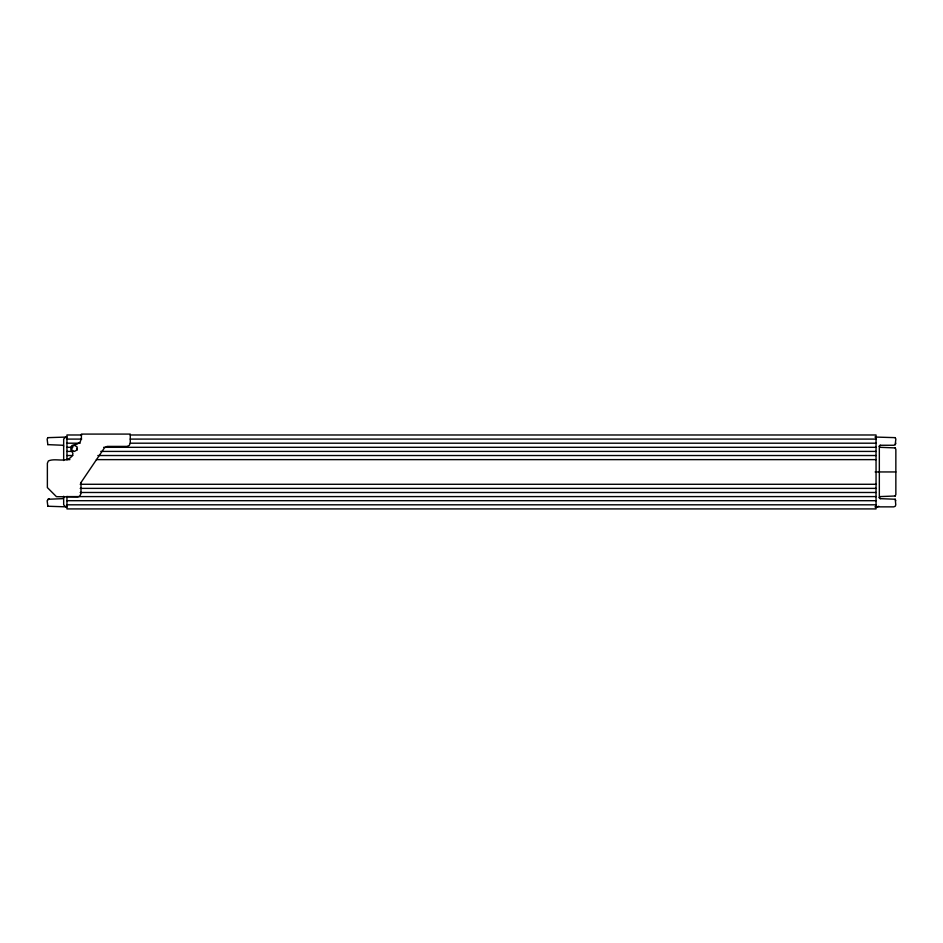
<?xml version="1.0" encoding="UTF-8"?>
<svg xmlns="http://www.w3.org/2000/svg" width="943" height="943" viewBox="0 0 943 943"><rect width="100%" height="100%" fill="white"/><g stroke="black" fill="none" stroke-linecap="round" stroke-linejoin="round"><path stroke-width="1.41" d="M71.727 448.385L71.727 446.841L74.391 445.296L77.067 446.841L77.067 449.917L74.391 451.461L71.727 449.917L71.727 446.841M77.067 449.917L77.067 448.385M895.19 444.66L895.85 439.096L895.19 437.646M895.85 443.198L895.249 444.66L893.74 445.261L880.161 445.261L879.336 446.074L879.336 497.821L880.161 498.647L895.249 499.248L895.779 504.811L895.249 506.261L893.74 506.863L874.904 506.863M895.19 495.994L895.85 494.545L895.85 449.363L895.19 447.913M47.834 437.658L47.15 439.096L47.834 444.636M63.664 497.821L62.839 498.647L47.763 499.271M879.336 497.421L880.161 496.596L895.249 495.994M879.336 446.074L880.361 445.261M47.763 437.658L66.87 437.045M49.26 498.647L47.15 500.698L47.834 506.238M65.715 437.045L63.664 439.096L63.664 460.526M877.285 506.863L878.735 506.261M81.664 434.982L66.953 434.982L66.953 459.83M130.205 434.982L876.047 434.982L876.047 508.914L66.953 508.914L66.953 496.383M874.904 437.045L895.249 437.646M66.953 439.096L81.664 439.096M130.205 439.096L876.047 439.096M66.953 443.198L80.19 443.198M130.205 443.198L876.047 443.198M66.953 447.312L72.835 447.312M103.73 447.312L876.047 447.312M66.953 451.414L72.835 451.414M100.783 451.414L876.047 451.414M66.953 455.528L72.835 455.528M97.848 455.528L876.047 455.528M66.953 459.63L69.888 459.63M96.375 459.63L876.047 459.63M875.128 471.948L895.85 471.948M80.19 484.278L876.047 484.278M80.19 488.38L876.047 488.38M80.19 492.482L876.047 492.482M66.953 496.596L876.047 496.596M66.953 500.698L876.047 500.698M66.953 504.811L876.047 504.811M66.87 506.863L47.763 506.238M895.249 447.913L880.161 447.312L879.336 446.487M47.763 444.636L62.839 445.261L63.664 446.074M65.715 506.863L63.664 504.811L63.664 496.242M879.336 497.821L880.361 498.647M895.19 499.248L895.779 500.698M80.992 482.545L80.992 493.637L79.636 496.301L77.703 496.926L56.45 496.678L47.374 487.59L47.374 463.249L48.364 460.95C56.026 457.461 67.413 464.003 72.694 454.962L72.906 453.253L70.949 449.905L70.796 447.489L72.033 445.402L77.137 444.082L80.167 441.996L81.393 438.519L81.393 434.086L130.275 434.086L130.275 443.116L129.285 445.414L126.987 446.404L107.172 446.404L104.473 447.807L80.992 482.545"/></g></svg>
